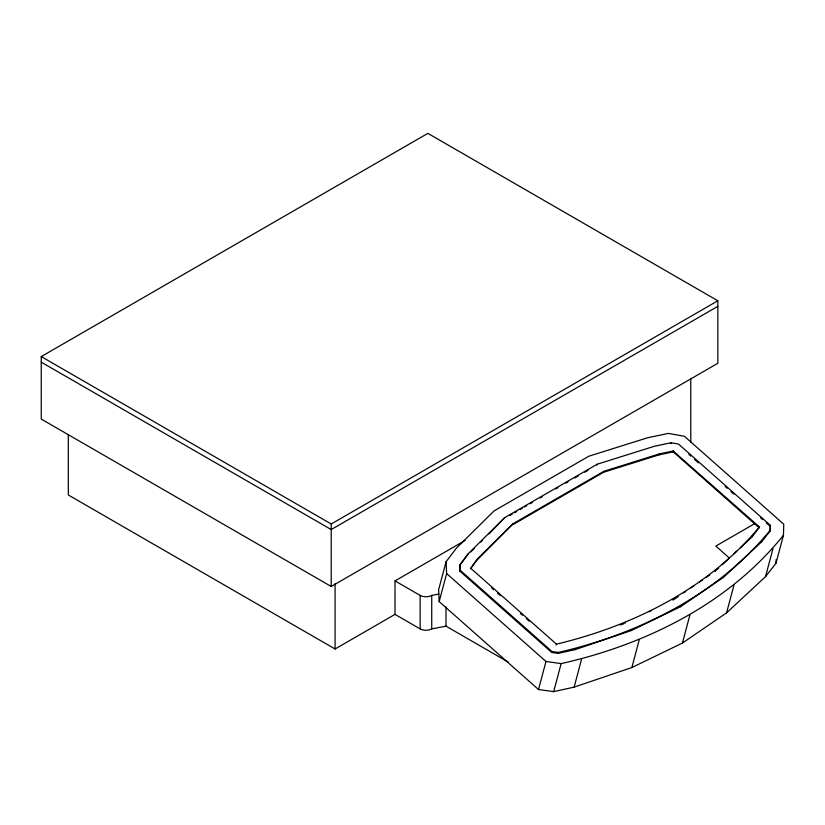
<?xml version="1.0" encoding="UTF-8"?>
<svg xmlns="http://www.w3.org/2000/svg" width="825" height="825" viewBox="0 0 825 825"><rect width="100%" height="100%" fill="white"/><g stroke="black" fill="none" stroke-linecap="round" stroke-linejoin="round"><path stroke-width="1.24" d="M770.076 531.032L770.447 525.412L678.573 444.097L671.148 442.767L654.287 446.294L597.269 464.197L504.725 517.626L468.249 553.709L459.876 564.743L459.886 571.148L551.76 652.462L558.195 653.359L575.056 649.646L631.352 630.537L680.542 606.715L723.473 577.356L761.444 542.035L770.076 531.032L770.447 525.412M775.985 563.289L783.451 535.25L783.75 524.205L684.41 436.281L668.384 433.414L647.718 437.735L588.772 456.235L494.051 510.923L456.338 548.223L446.077 561.753L438.611 589.803L439.168 601.6L538.508 689.525L553.678 691.639L574.138 687.132L631.857 667.538L682.44 643.046L726.577 612.851L765.518 576.644L775.985 563.289L776.088 559.608M439.168 601.6L446.634 573.561L446.077 561.753M459.886 571.148L459.876 564.743M468.249 553.709L461.154 563.671M470.477 568.817L477.582 558.845L513.057 523.741L603.879 471.302L659.35 453.894L673.159 451.007L759.433 526.969L752.235 536.735L740.345 547.79M504.725 517.626L488.978 533.899M477.335 559.773L513.057 523.741M597.022 465.125L597.269 464.197M538.508 689.525L545.975 661.475L446.634 573.561M551.76 652.462L552.007 651.533L460.133 570.219M556.205 645.088L556.462 644.16C633.291 625.793 708.221 588.431 759.433 526.969M512.81 524.669L603.622 472.24L603.879 471.302M558.195 653.359L558.442 652.431C638.787 633.806 717.451 594.846 770.323 530.093M553.678 691.639L561.144 663.599C645.593 644.624 728.568 603.787 783.451 535.25M575.056 649.646L575.314 648.708M574.138 687.132L581.604 659.092M603.622 472.24L659.103 454.833L659.35 453.894M670.9 443.706L671.148 442.767M624.968 623.37L625.216 622.442M659.103 454.833L672.911 451.945L673.159 451.007M759.196 527.856L673.468 452.038L673.716 451.11M631.352 630.537L631.599 629.609M631.857 667.538L639.323 639.499M673.303 599.156L673.056 600.095L678.305 596.506M680.542 606.715L680.79 605.787M682.44 643.046L689.906 615.007M715.265 570.446L715.017 571.385L718.606 568.054M723.473 577.356L723.721 576.417M729.362 558.051L715.863 546.047L754.524 523.72M726.577 612.851L734.044 584.812M752.235 536.735L752.472 535.848M761.444 542.035L761.692 541.097M765.518 576.644L772.984 548.594M477.582 558.845L470.745 568.291L556.462 644.16M470.735 551.935L474.385 548.326M480.769 542.015L482.594 540.21M722.184 564.712L728.465 558.876M733.941 553.75L736.684 551.193M683.543 592.917L685.647 591.473M690.886 587.895L694.042 585.74M699.28 582.151L702.426 579.996M706.623 577.129L709.768 574.973M41.25 356.575L427.866 133.361L717.833 300.774L717.833 363.268L331.217 586.482L41.25 419.079L41.25 356.575L331.217 523.988L717.833 300.774M717.833 306.353L331.217 529.567L41.25 362.154M68.31 434.775L68.31 494.969L335.084 648.986L395.01 614.388L395.01 580.903L465.094 540.447M510.046 515.336L512.273 514.058M514.511 512.768L516.739 511.479M520.08 509.551L522.318 508.262M524.545 506.973L526.773 505.684M530.114 503.755L532.352 502.466M540.158 497.96L542.386 496.671M555.761 488.947L557.999 487.657M565.806 483.151L568.033 481.862M574.726 478.005L578.067 476.066M584.76 472.209L588.101 470.281M649.007 611.738L651.296 610.624M620.173 624.999L623.772 623.783M395.01 580.903L420.142 595.413A8.198 4.733 0 0 0 431.733 595.413L438.869 594.052M395.01 614.388L420.142 628.898A8.198 4.733 0 0 0 431.733 628.898L446.005 626.165L508.334 662.145M552.007 651.533L558.442 652.431M545.975 661.475L561.144 663.599M672.911 451.945L673.468 452.038M688.854 454.348L690.773 456.05M694.598 459.432L698.424 462.825M725.227 486.544L727.134 488.235M730.96 491.618L733.837 494.165M760.629 517.873L762.548 519.575M766.373 522.957L770.199 526.35M491.679 587.977L493.608 589.689M497.454 593.092L500.352 595.65M520.575 613.553L522.503 615.254M526.35 618.667L529.238 621.225M690.773 378.314L690.773 442.344M446.005 606.849L446.005 626.165M431.733 595.413L431.733 628.898M420.142 595.413L420.142 628.898M335.084 583.667L335.084 648.986M331.217 523.988L331.217 586.482"/></g></svg>
